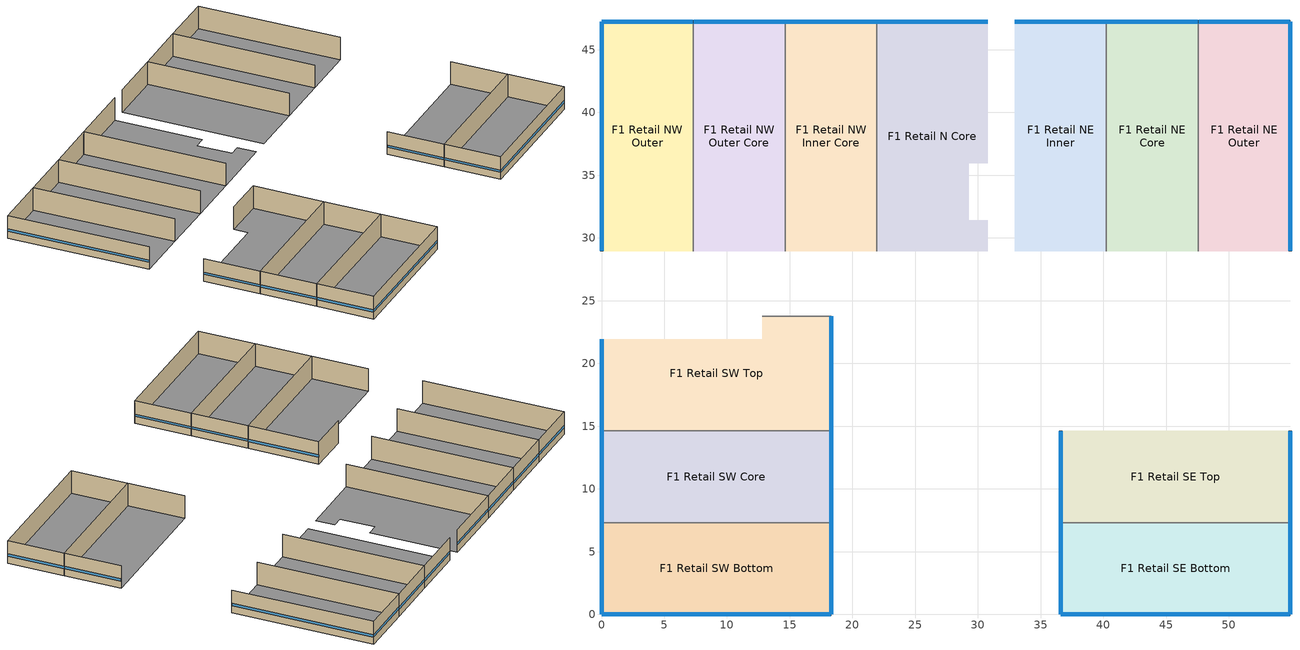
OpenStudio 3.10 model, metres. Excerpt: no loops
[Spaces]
F1 Retail N Core
 floor adiabatic (OtherFloorU071): 30.78,47.24 30.78,35.97 29.26,35.97 29.26,31.39 30.78,31.39 30.78,28.96 21.95,28.96 21.95,47.24 z0
 wall outside (NonResConcreteExteriorWall): 30.78,47.24 21.95,47.24 z0:3.05
 wall to F1 Retail NW Inner Core (WoodFramedInteriorWallU099): 21.95,47.24 21.95,28.96 z0:3.05
 window (Nonres Fixed Window): 30.76,47.24 21.97,47.24 z0.94:1.25
F1 Retail NW Inner Core
 floor adiabatic (OtherFloorU071): 21.95,47.24 21.95,28.96 14.63,28.96 14.63,47.24 z0
 wall outside (NonResConcreteExteriorWall): 21.95,47.24 14.63,47.24 z0:3.05
 wall to F1 Retail NW Outer Core (WoodFramedInteriorWallU099): 14.63,47.24 14.63,28.96 z0:3.05
 window (Nonres Fixed Window): 21.92,47.24 14.66,47.24 z0.94:1.25
F1 Retail NE Core
 floor adiabatic (OtherFloorU071): 47.55,47.24 47.55,28.96 40.23,28.96 40.23,47.24 z0
 wall outside (NonResConcreteExteriorWall): 47.55,47.24 40.23,47.24 z0:3.05
 wall to F1 Retail NE Inner (WoodFramedInteriorWallU099): 40.23,47.24 40.23,28.96 z0:3.05
 wall to F1 Retail NE Outer (WoodFramedInteriorWallU099): 47.55,28.96 47.55,47.24 z0:3.05
 window (Nonres Fixed Window): 47.52,47.24 40.26,47.24 z0.94:1.25
F1 Retail NE Inner
 floor adiabatic (OtherFloorU071): 40.23,47.24 40.23,28.96 32.92,28.96 32.92,47.24 z0
 wall outside (NonResConcreteExteriorWall): 40.23,47.24 32.92,47.24 z0:3.05
 window (Nonres Fixed Window): 40.21,47.24 32.94,47.24 z0.94:1.25
F1 Retail NE Outer
 floor adiabatic (OtherFloorU071): 54.86,47.24 54.86,28.96 47.55,28.96 47.55,47.24 z0
 wall outside (NonResConcreteExteriorWall): 54.86,28.96 54.86,47.24 47.55,47.24 z0:3.05
 window (Nonres Fixed Window): 54.84,47.24 47.57,47.24 / 54.86,28.98 54.86,47.22 z0.94:1.25
F1 Retail NW Outer Core
 floor adiabatic (OtherFloorU071): 14.63,47.24 14.63,28.96 7.32,28.96 7.32,47.24 z0
 wall outside (NonResConcreteExteriorWall): 14.63,47.24 7.32,47.24 z0:3.05
 wall to F1 Retail NW Outer: 7.32,47.24 7.32,28.96 z0:3.05
 window (Nonres Fixed Window): 14.61,47.24 7.34,47.24 z0.94:1.25
F1 Retail NW Outer
 floor adiabatic (OtherFloorU071): 7.32,47.24 7.32,28.96 0,28.96 0,47.24 z0
 wall outside (NonResConcreteExteriorWall): 7.32,47.24 0,47.24 0,28.96 z0:3.05
 window (Nonres Fixed Window): 0,47.22 0,28.98 / 7.29,47.24 0.03,47.24 z0.94:1.25
F1 Retail SE Bottom
 floor adiabatic (OtherFloorU071): 54.86,7.32 54.86,0 36.58,0 36.58,7.32 z0
 wall outside (NonResConcreteExteriorWall): 36.58,7.32 36.58,0 54.86,0 54.86,7.32 z0:3.05
 wall to F1 Retail SE Top (WoodFramedInteriorWallU099): 54.86,7.32 36.58,7.32 z0:3.05
 window (Nonres Fixed Window): 36.6,0 54.84,0 / 36.58,7.29 36.58,0.03 / 54.86,0.03 54.86,7.29 z0.94:1.25
F1 Retail SE Top
 floor adiabatic (OtherFloorU071): 54.86,14.63 54.86,7.32 36.58,7.32 36.58,14.63 z0
 wall outside (NonResConcreteExteriorWall): 54.86,7.32 54.86,14.63 / 36.58,14.63 36.58,7.32 z0:3.05
 window (Nonres Fixed Window): 54.86,7.34 54.86,14.61 / 36.58,14.61 36.58,7.34 z0.94:1.25
F1 Retail SW Bottom
 floor adiabatic (OtherFloorU071): 18.29,7.32 18.29,0 0,0 0,7.32 z0
 wall outside (NonResConcreteExteriorWall): 0,7.32 0,0 18.29,0 18.29,7.32 z0:3.05
 wall to F1 Retail SW Core (WoodFramedInteriorWallU099): 18.29,7.32 0,7.32 z0:3.05
 window (Nonres Fixed Window): 0,7.29 0,0.03 / 18.29,0.03 18.29,7.29 / 0.03,0 18.26,0 z0.94:1.25
F1 Retail SW Core
 floor adiabatic (OtherFloorU071): 18.29,14.63 18.29,7.32 0,7.32 0,14.63 z0
 wall outside (NonResConcreteExteriorWall): 0,14.63 0,7.32 / 18.29,7.32 18.29,14.63 z0:3.05
 wall to F1 Retail SW Top (WoodFramedInteriorWallU099): 18.29,14.63 0,14.63 z0:3.05
 window (Nonres Fixed Window): 0,14.61 0,7.34 / 18.29,7.34 18.29,14.61 z0.94:1.25
F1 Retail SW Top
 floor adiabatic (OtherFloorU071): 18.29,23.77 18.29,14.63 0,14.63 0,21.95 12.8,21.95 12.8,23.77 z0
 wall outside (NonResConcreteExteriorWall): 18.29,14.63 18.29,23.77 / 0,21.95 0,14.63 z0:3.05
 wall adiabatic (WoodFramedInteriorWallU099): 18.29,23.77 12.8,23.77 z0:3.05
 window (Nonres Fixed Window): 18.29,14.66 18.29,23.75 / 0,21.92 0,14.66 z0.94:1.25
[Site]
LOS ANGELES USC: Latitude {deg}=38.69; Longitude {deg}=-121.6; Time Zone {hr}=-8; Elevation {m}=54.5592; Terrain=Suburbs
[SizingPeriod:DesignDay] Barometric Pressure {Pa}=100663; Wind Speed {m/s}=0.6; Rain Indicator=No; Snow Indicator=No; Day of Month=21; Daylight Saving Time Indicator=No; Humidity Condition Type=Wetbulb; Dry-Bulb Temperature Range Modifier Type=DefaultMultipliers
Name | Maximum Dry-Bulb Temperature {C} | Daily Dry-Bulb Temperature Range {deltaC} | Wind Direction {deg} | Sky Clearness | Month | Day Type | Wetbulb or DewPoint at Maximum Dry-Bulb {C} | Solar Model Indicator | ASHRAE Clear Sky Optical Depth for Beam Irradiance | ASHRAE Clear Sky Optical Depth for Diffuse Irradiance
LOS ANGELES USC Ann Htg 99.6% Condns DB | 6.2 | 0 | 20 | 0 | 12 | WinterDesignDay | 6.2 | ASHRAEClearSky
LOS ANGELES USC  June .4% Condns DB=>MCWB | 32.3 | 8.2 | 260 |  | 6 | SummerDesignDay | 20.7 | ASHRAETau | 0.405 | 2.324
LOS ANGELES USC  July .4% Condns DB=>MCWB | 33.8 | 9.2 | 260 |  | 7 | SummerDesignDay | 22.1 | ASHRAETau | 0.402 | 2.401
LOS ANGELES USC  August .4% Condns DB=>MCWB | 33.7 | 9.6 | 260 |  | 8 | SummerDesignDay | 21.2 | ASHRAETau | 0.383 | 2.433
LOS ANGELES USC  September .4% Condns DB=>MCWB | 36.3 | 9.8 | 260 |  | 9 | SummerDesignDay | 20.1 | ASHRAETau | 0.369 | 2.465
LOS ANGELES USC  October .4% Condns DB=>MCWB | 35.2 | 9.9 | 260 |  | 10 | SummerDesignDay | 16.8 | ASHRAETau | 0.38 | 2.397
LOS ANGELES USC  November .4% Condns DB=>MCWB | 31.9 | 10.4 | 260 |  | 11 | SummerDesignDay | 15.4 | ASHRAETau | 0.325 | 2.558
[Site:WaterMainsTemperature]
Calculation Method=Schedule; Temperature Schedule=WaterMainCZ09
[Building]
Building: North Axis {deg}=0
[Material]
Name | Roughness | Thickness {m} | Conductivity {W/m-K} | Density {kg/m3} | Specific Heat {J/kg-K} | Thermal Absorptance | Solar Absorptance | Visible Absorptance
Concrete - 140 lb/ft3 - 10 in. | MediumRough | 0.254 | 1.9514 | 2239.06 | 921.096 | 0.9 | 0.7 | 0.8
Compliance Insulation R8.07 | Smooth | 0.0327144 | 0.0230188 | 16.0185 | 1130.436
Compliance Insulation R0.50 | Smooth | 0.00202692 | 0.0230188 | 16.0185 | 1130.436
Plywood - 5/8 in. | Smooth | 0.016002 | 0.11544 | 480.554 | 1884.06
Carpet - 3/4 in. | Smooth | 0.01905 | 0.0455183 | 288.332 | 1381.644 | 0.9 | 0.7 | 0.8
Stucco - 7/8 in. | MediumRough | 0.022352 | 0.700948 | 1855.1 | 837.36 | 0.9 | 0.7 | 0.8
Concrete - 140 lb/ft3 - 8 in. | Smooth | 0.2032 | 1.9514 | 2239.06 | 921.096
Compliance Insulation R1.35 | Smooth | 0.00547268 | 0.0230188 | 16.0185 | 1130.436
Compliance Insulation R0.02 | Smooth | 8.10768e-05 | 0.0230188 | 16.0185 | 1130.436
Gypsum Board - 1/2 in.; Gypsum Board - 1/2 in. 2 | Smooth | 0.0127 | 0.158656 | 640.739 | 1130.436 | 0.9 | 0.7 | 0.8
Gypsum Board - 1/2 in. 1 | MediumRough | 0.0127 | 0.158656 | 640.739 | 1130.436 | 0.9 | 0.7 | 0.8
[Material:NoMass] Roughness=Smooth
Name | Thermal Resistance {m2-K/W}
WoodFraming16inOC | 0.149694
WoodFrameWall16inOC R11.25 | 1.26865
[Construction]
OtherFloorU071: Concrete - 140 lb/ft3 - 10 in., Compliance Insulation R8.07, Compliance Insulation R0.50, Plywood - 5/8 in., Carpet - 3/4 in.
NonResConcreteExteriorWall: Stucco - 7/8 in., Concrete - 140 lb/ft3 - 8 in., Compliance Insulation R1.35, Compliance Insulation R0.02, Compliance Insulation R0.02, WoodFraming16inOC, Gypsum Board - 1/2 in.
WoodFramedInteriorWallU099: Gypsum Board - 1/2 in. 1, WoodFrameWall16inOC R11.25, Gypsum Board - 1/2 in. 2
Nonres Fixed Window: Nonres Fixed Window Material
[WindowMaterial:SimpleGlazingSystem]
Nonres Fixed Window Material: U-Factor {W/m2-K}=1.93061; Solar Heat Gain Coefficient=0.22; Visible Transmittance=0.42
[External:File]
External:File #1: File=EX03_MF88_Central-WSHP_CZ09 - ap-CSE-PlantLds.csv
[Space] Building Story=Building Story Nonresidential
Name | Thermal Zone | Design Specification Outdoor Air Object
F1 Retail N Core; F1 Retail NW Inner Core; F1 Retail NW Outer; F1 Retail NW Outer Core | Thermal Zone: F1 Retail N-NW | Thermal Zone: F1 Retail N-NW Design Specification Outdoor Air
F1 Retail NE Core; F1 Retail NE Inner; F1 Retail NE Outer | Thermal Zone: F1 Retail NE | Thermal Zone: F1 Retail NE Design Specification Outdoor Air
F1 Retail SE Bottom; F1 Retail SE Top | Thermal Zone: F1 Retail SE | Thermal Zone: F1 Retail SE Design Specification Outdoor Air
F1 Retail SW Bottom; F1 Retail SW Core; F1 Retail SW Top | Thermal Zone: F1 Retail SW | Thermal Zone: F1 Retail SW Design Specification Outdoor Air
[ThermalZone] Multiplier=1; Use Ideal Air Loads=No
Name | Primary Daylighting Control | Fraction of Zone Controlled by Primary Daylighting Control | Secondary Daylighting Control | Fraction of Zone Controlled by Secondary Daylighting Control | Thermostat
Thermal Zone: F1 Retail N-NW | Daylighting Control 1 | 0.0545241 | Daylighting Control 2 | 0.0490625 | Thermal Zone: F1 Retail N-NW Thermostat
Thermal Zone: F1 Retail NE | Daylighting Control 3 | 0.0755385 | Daylighting Control 4 | 0.067972 | Thermal Zone: F1 Retail NE Thermostat
Thermal Zone: F1 Retail SE | Daylighting Control 5 | 0.209602 | Daylighting Control 6 | 0.187596 | Thermal Zone: F1 Retail SE Thermostat
Thermal Zone: F1 Retail SW | Daylighting Control 7 | 0.186123 | Daylighting Control 8 | 0.172037 | Thermal Zone: F1 Retail SW Thermostat
[BuildingStory]
Building Story Nonresidential
[People:Definition] Number of People Calculation Method=People/Area; People per Space Floor Area {person/m2}=0.182986; Fraction Radiant=0.3; Sensible Heat Fraction=0.555556
F1 Retail N Core People Definition; F1 Retail NE Core People Definition; F1 Retail NE Inner People Definition; F1 Retail NE Outer People Definition; F1 Retail NW Inner Core People Definition; F1 Retail NW Outer People Definition; F1 Retail NW Outer Core People Definition; F1 Retail SE Bottom People Definition; F1 Retail SE Top People Definition; F1 Retail SW Bottom People Definition; F1 Retail SW Core People Definition; F1 Retail SW Top People Definition
[People] Number of People Schedule=RetailOccupancy; Multiplier=1
Name | People Definition | Space or SpaceType | Activity Level Schedule
F1 Retail N Core People | F1 Retail N Core People Definition | F1 Retail N Core | F1 Retail N Core People Activity Level
F1 Retail NE Core People | F1 Retail NE Core People Definition | F1 Retail NE Core | F1 Retail NE Core People Activity Level
F1 Retail NE Inner People | F1 Retail NE Inner People Definition | F1 Retail NE Inner | F1 Retail NE Inner People Activity Level
F1 Retail NE Outer People | F1 Retail NE Outer People Definition | F1 Retail NE Outer | F1 Retail NE Outer People Activity Level
F1 Retail NW Inner Core People | F1 Retail NW Inner Core People Definition | F1 Retail NW Inner Core | F1 Retail NW Inner Core People Activity Level
F1 Retail NW Outer People | F1 Retail NW Outer People Definition | F1 Retail NW Outer | F1 Retail NW Outer People Activity Level
F1 Retail NW Outer Core People | F1 Retail NW Outer Core People Definition | F1 Retail NW Outer Core | F1 Retail NW Outer Core People Activity Level
F1 Retail SE Bottom People | F1 Retail SE Bottom People Definition | F1 Retail SE Bottom | F1 Retail SE Bottom People Activity Level
F1 Retail SE Top People | F1 Retail SE Top People Definition | F1 Retail SE Top | F1 Retail SE Top People Activity Level
F1 Retail SW Bottom People | F1 Retail SW Bottom People Definition | F1 Retail SW Bottom | F1 Retail SW Bottom People Activity Level
F1 Retail SW Core People | F1 Retail SW Core People Definition | F1 Retail SW Core | F1 Retail SW Core People Activity Level
F1 Retail SW Top People | F1 Retail SW Top People Definition | F1 Retail SW Top | F1 Retail SW Top People Activity Level
[SpaceInfiltration:DesignFlowRate] Schedule=RetailInfiltration; Design Flow Rate Calculation Method=Flow/ExteriorWallArea; Flow per Exterior Surface Area {m3/s-m2}=0.00119482; Constant Term Coefficient=0; Temperature Term Coefficient=0; Velocity Term Coefficient=0.224052; Velocity Squared Term Coefficient=0; Density Basis=Outdoor
Name | Space or SpaceType
F1 Retail N Core Space Infiltration Design Flow Rate 1 | F1 Retail N Core
F1 Retail NE Core Space Infiltration Design Flow Rate 1 | F1 Retail NE Core
F1 Retail NE Inner Space Infiltration Design Flow Rate 1 | F1 Retail NE Inner
F1 Retail NE Outer Space Infiltration Design Flow Rate 1 | F1 Retail NE Outer
F1 Retail NW Inner Core Space Infiltration Design Flow Rate 1 | F1 Retail NW Inner Core
F1 Retail NW Outer Space Infiltration Design Flow Rate 1 | F1 Retail NW Outer
F1 Retail NW Outer Core Space Infiltration Design Flow Rate 1 | F1 Retail NW Outer Core
F1 Retail SE Bottom Space Infiltration Design Flow Rate 1 | F1 Retail SE Bottom
F1 Retail SE Top Space Infiltration Design Flow Rate 1 | F1 Retail SE Top
F1 Retail SW Bottom Space Infiltration Design Flow Rate 1 | F1 Retail SW Bottom
F1 Retail SW Core Space Infiltration Design Flow Rate 1 | F1 Retail SW Core
F1 Retail SW Top Space Infiltration Design Flow Rate 1 | F1 Retail SW Top
[Lights:Definition] Design Level Calculation Method=Watts/Area; Watts per Space Floor Area {W/m2}=10.2257; Fraction Radiant=0.97; Return Air Fraction=0
F1 Retail N Core Regulated Lights Definition; F1 Retail NE Core Regulated Lights Definition; F1 Retail NE Inner Regulated Lights Definition; F1 Retail NE Outer Regulated Lights Definition; F1 Retail NW Inner Core Regulated Lights Definition; F1 Retail NW Outer Regulated Lights Definition; F1 Retail NW Outer Core Regulated Lights Definition; F1 Retail SE Bottom Regulated Lights Definition; F1 Retail SE Top Regulated Lights Definition; F1 Retail SW Bottom Regulated Lights Definition; F1 Retail SW Core Regulated Lights Definition; F1 Retail SW Top Regulated Lights Definition
[Lights] Schedule=RetailLights; Fraction Replaceable=1
Name | Lights Definition | Space or SpaceType
F1 Retail N Core Regulated Lights | F1 Retail N Core Regulated Lights Definition | F1 Retail N Core
F1 Retail NE Core Regulated Lights | F1 Retail NE Core Regulated Lights Definition | F1 Retail NE Core
F1 Retail NE Inner Regulated Lights | F1 Retail NE Inner Regulated Lights Definition | F1 Retail NE Inner
F1 Retail NE Outer Regulated Lights | F1 Retail NE Outer Regulated Lights Definition | F1 Retail NE Outer
F1 Retail NW Inner Core Regulated Lights | F1 Retail NW Inner Core Regulated Lights Definition | F1 Retail NW Inner Core
F1 Retail NW Outer Regulated Lights | F1 Retail NW Outer Regulated Lights Definition | F1 Retail NW Outer
F1 Retail NW Outer Core Regulated Lights | F1 Retail NW Outer Core Regulated Lights Definition | F1 Retail NW Outer Core
F1 Retail SE Bottom Regulated Lights | F1 Retail SE Bottom Regulated Lights Definition | F1 Retail SE Bottom
F1 Retail SE Top Regulated Lights | F1 Retail SE Top Regulated Lights Definition | F1 Retail SE Top
F1 Retail SW Bottom Regulated Lights | F1 Retail SW Bottom Regulated Lights Definition | F1 Retail SW Bottom
F1 Retail SW Core Regulated Lights | F1 Retail SW Core Regulated Lights Definition | F1 Retail SW Core
F1 Retail SW Top Regulated Lights | F1 Retail SW Top Regulated Lights Definition | F1 Retail SW Top
[ElectricEquipment:Definition] Design Level Calculation Method=Watts/Area; Watts per Space Floor Area {W/m2}=10.7639; Fraction Latent=0; Fraction Radiant=0.2; Fraction Lost=0
F1 Retail N Core Recepticle Loads Definition; F1 Retail NE Core Recepticle Loads Definition; F1 Retail NE Inner Recepticle Loads Definition; F1 Retail NE Outer Recepticle Loads Definition; F1 Retail NW Inner Core Recepticle Loads Definition; F1 Retail NW Outer Recepticle Loads Definition; F1 Retail NW Outer Core Recepticle Loads Definition; F1 Retail SE Bottom Recepticle Loads Definition; F1 Retail SE Top Recepticle Loads Definition; F1 Retail SW Bottom Recepticle Loads Definition; F1 Retail SW Core Recepticle Loads Definition; F1 Retail SW Top Recepticle Loads Definition
[ElectricEquipment] Schedule=RetailReceptacle
Name | Electric Equipment Definition | Space or SpaceType
F1 Retail N Core Recepticle Loads | F1 Retail N Core Recepticle Loads Definition | F1 Retail N Core
F1 Retail NE Core Recepticle Loads | F1 Retail NE Core Recepticle Loads Definition | F1 Retail NE Core
F1 Retail NE Inner Recepticle Loads | F1 Retail NE Inner Recepticle Loads Definition | F1 Retail NE Inner
F1 Retail NE Outer Recepticle Loads | F1 Retail NE Outer Recepticle Loads Definition | F1 Retail NE Outer
F1 Retail NW Inner Core Recepticle Loads | F1 Retail NW Inner Core Recepticle Loads Definition | F1 Retail NW Inner Core
F1 Retail NW Outer Recepticle Loads | F1 Retail NW Outer Recepticle Loads Definition | F1 Retail NW Outer
F1 Retail NW Outer Core Recepticle Loads | F1 Retail NW Outer Core Recepticle Loads Definition | F1 Retail NW Outer Core
F1 Retail SE Bottom Recepticle Loads | F1 Retail SE Bottom Recepticle Loads Definition | F1 Retail SE Bottom
F1 Retail SE Top Recepticle Loads | F1 Retail SE Top Recepticle Loads Definition | F1 Retail SE Top
F1 Retail SW Bottom Recepticle Loads | F1 Retail SW Bottom Recepticle Loads Definition | F1 Retail SW Bottom
F1 Retail SW Core Recepticle Loads | F1 Retail SW Core Recepticle Loads Definition | F1 Retail SW Core
F1 Retail SW Top Recepticle Loads | F1 Retail SW Top Recepticle Loads Definition | F1 Retail SW Top
[AvailabilityManager:NightCycle]
Availability Manager Night Cycle 1: Applicability Schedule=Always On Discrete; Control Type=CycleOnAny; Thermostat Tolerance {deltaC}=1.11111; Cycling Run Time Control Type=ThermostatWithMinimumRunTime; Cycling Run Time {s}=900
[ThermostatSetpoint:DualSetpoint] Heating Setpoint Temperature Schedule=RetailHtgSetpt; Cooling Setpoint Temperature Schedule=RetailClgSetpt
Thermal Zone: F1 Retail N-NW Thermostat; Thermal Zone: F1 Retail NE Thermostat; Thermal Zone: F1 Retail SE Thermostat; Thermal Zone: F1 Retail SW Thermostat
[DesignSpecification:OutdoorAir] Outdoor Air Method=Maximum; Outdoor Air Flow per Person {m3/s-person}=0; Outdoor Air Flow per Floor Area {m3/s-m2}=0.0012954
Thermal Zone: F1 Retail N-NW Design Specification Outdoor Air; Thermal Zone: F1 Retail NE Design Specification Outdoor Air; Thermal Zone: F1 Retail SE Design Specification Outdoor Air; Thermal Zone: F1 Retail SW Design Specification Outdoor Air
[Daylighting:Control] Position Z-Coordinate {m}=0.762; Lighting Control Type=Continuous; Minimum Input Power Fraction for Continuous Dimming Control=0.1; Minimum Light Output Fraction for Continuous Dimming Control=0.1
Name | Space | Position X-Coordinate {m} | Position Y-Coordinate {m} | Illuminance Setpoint {lux}
Daylighting Control 1 | F1 Retail NW Outer | 1.24675 | 38.1 | 825
Daylighting Control 2 | F1 Retail NW Outer | 2.4935 | 38.1 | 1100
Daylighting Control 3 | F1 Retail NE Outer | 53.6174 | 38.1 | 825
Daylighting Control 4 | F1 Retail NE Outer | 52.3704 | 38.1 | 1100
Daylighting Control 5 | F1 Retail SE Bottom | 45.72 | 1.24675 | 825
Daylighting Control 6 | F1 Retail SE Bottom | 45.72 | 2.4935 | 1100
Daylighting Control 7 | F1 Retail SW Bottom | 9.144 | 1.24675 | 825
Daylighting Control 8 | F1 Retail SW Bottom | 9.144 | 2.4935 | 1100
[Schedule:Day]
OnDay: 1, 0, 1, 2, 0, 1, 3, 0, 1, 4, 0, 1, 5, 0, 1, 6, 0, 1, 7, 0, 1, 8, 0, 1, 9, 0, 1, 10, 0, 1, 11, 0, 1, 12, 0, 1, 13, 0, 1, 14, 0, 1, 15, 0, 1, 16, 0, 1, 17, 0, 1, 18, 0, 1, 19, 0, 1, 20, 0, 1, 21, 0, 1, 22, 0, 1, 23, 0, 1, 24, 0, 1
OffDay: 1, 0, 0, 2, 0, 0, 3, 0, 0, 4, 0, 0, 5, 0, 0, 6, 0, 0, 7, 0, 0, 8, 0, 0, 9, 0, 0, 10, 0, 0, 11, 0, 0, 12, 0, 0, 13, 0, 0, 14, 0, 0, 15, 0, 0, 16, 0, 0, 17, 0, 0, 18, 0, 0, 19, 0, 0, 20, 0, 0, 21, 0, 0, 22, 0, 0, 23, 0, 0, 24, 0, 0
WaterMainCZ09Jan: 1, 0, 14.2778, 2, 0, 14.2778, 3, 0, 14.2778, 4, 0, 14.2778, 5, 0, 14.2778, 6, 0, 14.2778, 7, 0, 14.2778, 8, 0, 14.2778, 9, 0, 14.2778, 10, 0, 14.2778, 11, 0, 14.2778, 12, 0, 14.2778, 13, 0, 14.2778, 14, 0, 14.2778, 15, 0, 14.2778, 16, 0, 14.2778, 17, 0, 14.2778, 18, 0, 14.2778, 19, 0, 14.2778, 20, 0, 14.2778, 21, 0, 14.2778, 22, 0, 14.2778, 23, 0, 14.2778, 24, 0, 14.2778
WaterMainCZ09Feb: 1, 0, 14.2222, 2, 0, 14.2222, 3, 0, 14.2222, 4, 0, 14.2222, 5, 0, 14.2222, 6, 0, 14.2222, 7, 0, 14.2222, 8, 0, 14.2222, 9, 0, 14.2222, 10, 0, 14.2222, 11, 0, 14.2222, 12, 0, 14.2222, 13, 0, 14.2222, 14, 0, 14.2222, 15, 0, 14.2222, 16, 0, 14.2222, 17, 0, 14.2222, 18, 0, 14.2222, 19, 0, 14.2222, 20, 0, 14.2222, 21, 0, 14.2222, 22, 0, 14.2222, 23, 0, 14.2222, 24, 0, 14.2222
WaterMainCZ09Mar: 1, 0, 14.4444, 2, 0, 14.4444, 3, 0, 14.4444, 4, 0, 14.4444, 5, 0, 14.4444, 6, 0, 14.4444, 7, 0, 14.4444, 8, 0, 14.4444, 9, 0, 14.4444, 10, 0, 14.4444, 11, 0, 14.4444, 12, 0, 14.4444, 13, 0, 14.4444, 14, 0, 14.4444, 15, 0, 14.4444, 16, 0, 14.4444, 17, 0, 14.4444, 18, 0, 14.4444, 19, 0, 14.4444, 20, 0, 14.4444, 21, 0, 14.4444, 22, 0, 14.4444, 23, 0, 14.4444, 24, 0, 14.4444
WaterMainCZ09Apr: 1, 0, 14.8333, 2, 0, 14.8333, 3, 0, 14.8333, 4, 0, 14.8333, 5, 0, 14.8333, 6, 0, 14.8333, 7, 0, 14.8333, 8, 0, 14.8333, 9, 0, 14.8333, 10, 0, 14.8333, 11, 0, 14.8333, 12, 0, 14.8333, 13, 0, 14.8333, 14, 0, 14.8333, 15, 0, 14.8333, 16, 0, 14.8333, 17, 0, 14.8333, 18, 0, 14.8333, 19, 0, 14.8333, 20, 0, 14.8333, 21, 0, 14.8333, 22, 0, 14.8333, 23, 0, 14.8333, 24, 0, 14.8333
WaterMainCZ09May: 1, 0, 14.9444, 2, 0, 14.9444, 3, 0, 14.9444, 4, 0, 14.9444, 5, 0, 14.9444, 6, 0, 14.9444, 7, 0, 14.9444, 8, 0, 14.9444, 9, 0, 14.9444, 10, 0, 14.9444, 11, 0, 14.9444, 12, 0, 14.9444, 13, 0, 14.9444, 14, 0, 14.9444, 15, 0, 14.9444, 16, 0, 14.9444, 17, 0, 14.9444, 18, 0, 14.9444, 19, 0, 14.9444, 20, 0, 14.9444, 21, 0, 14.9444, 22, 0, 14.9444, 23, 0, 14.9444, 24, 0, 14.9444
WaterMainCZ09Jun: 1, 0, 16.2222, 2, 0, 16.2222, 3, 0, 16.2222, 4, 0, 16.2222, 5, 0, 16.2222, 6, 0, 16.2222, 7, 0, 16.2222, 8, 0, 16.2222, 9, 0, 16.2222, 10, 0, 16.2222, 11, 0, 16.2222, 12, 0, 16.2222, 13, 0, 16.2222, 14, 0, 16.2222, 15, 0, 16.2222, 16, 0, 16.2222, 17, 0, 16.2222, 18, 0, 16.2222, 19, 0, 16.2222, 20, 0, 16.2222, 21, 0, 16.2222, 22, 0, 16.2222, 23, 0, 16.2222, 24, 0, 16.2222
WaterMainCZ09Jul: 1, 0, 16.8889, 2, 0, 16.8889, 3, 0, 16.8889, 4, 0, 16.8889, 5, 0, 16.8889, 6, 0, 16.8889, 7, 0, 16.8889, 8, 0, 16.8889, 9, 0, 16.8889, 10, 0, 16.8889, 11, 0, 16.8889, 12, 0, 16.8889, 13, 0, 16.8889, 14, 0, 16.8889, 15, 0, 16.8889, 16, 0, 16.8889, 17, 0, 16.8889, 18, 0, 16.8889, 19, 0, 16.8889, 20, 0, 16.8889, 21, 0, 16.8889, 22, 0, 16.8889, 23, 0, 16.8889, 24, 0, 16.8889
WaterMainCZ09Aug: 1, 0, 17.7222, 2, 0, 17.7222, 3, 0, 17.7222, 4, 0, 17.7222, 5, 0, 17.7222, 6, 0, 17.7222, 7, 0, 17.7222, 8, 0, 17.7222, 9, 0, 17.7222, 10, 0, 17.7222, 11, 0, 17.7222, 12, 0, 17.7222, 13, 0, 17.7222, 14, 0, 17.7222, 15, 0, 17.7222, 16, 0, 17.7222, 17, 0, 17.7222, 18, 0, 17.7222, 19, 0, 17.7222, 20, 0, 17.7222, 21, 0, 17.7222, 22, 0, 17.7222, 23, 0, 17.7222, 24, 0, 17.7222
WaterMainCZ09Sep: 1, 0, 18.0556, 2, 0, 18.0556, 3, 0, 18.0556, 4, 0, 18.0556, 5, 0, 18.0556, 6, 0, 18.0556, 7, 0, 18.0556, 8, 0, 18.0556, 9, 0, 18.0556, 10, 0, 18.0556, 11, 0, 18.0556, 12, 0, 18.0556, 13, 0, 18.0556, 14, 0, 18.0556, 15, 0, 18.0556, 16, 0, 18.0556, 17, 0, 18.0556, 18, 0, 18.0556, 19, 0, 18.0556, 20, 0, 18.0556, 21, 0, 18.0556, 22, 0, 18.0556, 23, 0, 18.0556, 24, 0, 18.0556
WaterMainCZ09Oct: 1, 0, 18, 2, 0, 18, 3, 0, 18, 4, 0, 18, 5, 0, 18, 6, 0, 18, 7, 0, 18, 8, 0, 18, 9, 0, 18, 10, 0, 18, 11, 0, 18, 12, 0, 18, 13, 0, 18, 14, 0, 18, 15, 0, 18, 16, 0, 18, 17, 0, 18, 18, 0, 18, 19, 0, 18, 20, 0, 18, 21, 0, 18, 22, 0, 18, 23, 0, 18, 24, 0, 18
WaterMainCZ09Nov: 1, 0, 16.2778, 2, 0, 16.2778, 3, 0, 16.2778, 4, 0, 16.2778, 5, 0, 16.2778, 6, 0, 16.2778, 7, 0, 16.2778, 8, 0, 16.2778, 9, 0, 16.2778, 10, 0, 16.2778, 11, 0, 16.2778, 12, 0, 16.2778, 13, 0, 16.2778, 14, 0, 16.2778, 15, 0, 16.2778, 16, 0, 16.2778, 17, 0, 16.2778, 18, 0, 16.2778, 19, 0, 16.2778, 20, 0, 16.2778, 21, 0, 16.2778, 22, 0, 16.2778, 23, 0, 16.2778, 24, 0, 16.2778
WaterMainCZ09Dec: 1, 0, 14.6111, 2, 0, 14.6111, 3, 0, 14.6111, 4, 0, 14.6111, 5, 0, 14.6111, 6, 0, 14.6111, 7, 0, 14.6111, 8, 0, 14.6111, 9, 0, 14.6111, 10, 0, 14.6111, 11, 0, 14.6111, 12, 0, 14.6111, 13, 0, 14.6111, 14, 0, 14.6111, 15, 0, 14.6111, 16, 0, 14.6111, 17, 0, 14.6111, 18, 0, 14.6111, 19, 0, 14.6111, 20, 0, 14.6111, 21, 0, 14.6111, 22, 0, 14.6111, 23, 0, 14.6111, 24, 0, 14.6111
RetailOccupancySun: 1, 0, 0, 2, 0, 0, 3, 0, 0, 4, 0, 0, 5, 0, 0, 6, 0, 0, 7, 0, 0, 8, 0, 0, 9, 0, 0, 10, 0, 0.1, 11, 0, 0.2, 12, 0, 0.2, 13, 0, 0.4, 14, 0, 0.4, 15, 0, 0.4, 16, 0, 0.4, 17, 0, 0.4, 18, 0, 0.2, 19, 0, 0.1, 20, 0, 0, 21, 0, 0, 22, 0, 0, 23, 0, 0, 24, 0, 0
RetailOccupancyWD: 1, 0, 0, 2, 0, 0, 3, 0, 0, 4, 0, 0, 5, 0, 0, 6, 0, 0, 7, 0, 0, 8, 0, 0.1, 9, 0, 0.2, 10, 0, 0.5, 11, 0, 0.5, 12, 0, 0.7, 13, 0, 0.7, 14, 0, 0.7, 15, 0, 0.7, 16, 0, 0.8, 17, 0, 0.7, 18, 0, 0.5, 19, 0, 0.5, 20, 0, 0.3, 21, 0, 0.3, 22, 0, 0, 23, 0, 0, 24, 0, 0
RetailOccupancySat: 1, 0, 0, 2, 0, 0, 3, 0, 0, 4, 0, 0, 5, 0, 0, 6, 0, 0, 7, 0, 0, 8, 0, 0.1, 9, 0, 0.2, 10, 0, 0.5, 11, 0, 0.6, 12, 0, 0.8, 13, 0, 0.8, 14, 0, 0.8, 15, 0, 0.8, 16, 0, 0.8, 17, 0, 0.8, 18, 0, 0.6, 19, 0, 0.2, 20, 0, 0.2, 21, 0, 0.2, 22, 0, 0.1, 23, 0, 0, 24, 0, 0
RetailReceptacleSun: 1, 0, 0.05, 2, 0, 0.05, 3, 0, 0.05, 4, 0, 0.05, 5, 0, 0.05, 6, 0, 0.05, 7, 0, 0.05, 8, 0, 0.05, 9, 0, 0.1, 10, 0, 0.1, 11, 0, 0.4, 12, 0, 0.4, 13, 0, 0.6, 14, 0, 0.6, 15, 0, 0.6, 16, 0, 0.6, 17, 0, 0.6, 18, 0, 0.4, 19, 0, 0.2, 20, 0, 0.05, 21, 0, 0.05, 22, 0, 0.05, 23, 0, 0.05, 24, 0, 0.05
RetailReceptacleWD: 1, 0, 0.05, 2, 0, 0.05, 3, 0, 0.05, 4, 0, 0.05, 5, 0, 0.05, 6, 0, 0.05, 7, 0, 0.05, 8, 0, 0.2, 9, 0, 0.5, 10, 0, 0.9, 11, 0, 0.9, 12, 0, 0.9, 13, 0, 0.9, 14, 0, 0.9, 15, 0, 0.9, 16, 0, 0.9, 17, 0, 0.9, 18, 0, 0.9, 19, 0, 0.6, 20, 0, 0.6, 21, 0, 0.5, 22, 0, 0.2, 23, 0, 0.05, 24, 0, 0.05
RetailReceptacleSat: 1, 0, 0.05, 2, 0, 0.05, 3, 0, 0.05, 4, 0, 0.05, 5, 0, 0.05, 6, 0, 0.05, 7, 0, 0.05, 8, 0, 0.1, 9, 0, 0.3, 10, 0, 0.6, 11, 0, 0.9, 12, 0, 0.9, 13, 0, 0.9, 14, 0, 0.9, 15, 0, 0.9, 16, 0, 0.9, 17, 0, 0.9, 18, 0, 0.9, 19, 0, 0.5, 20, 0, 0.3, 21, 0, 0.3, 22, 0, 0.1, 23, 0, 0.05, 24, 0, 0.05
RetailInfiltrationSun: 1, 0, 1, 2, 0, 1, 3, 0, 1, 4, 0, 1, 5, 0, 1, 6, 0, 1, 7, 0, 1, 8, 0, 1, 9, 0, 0.25, 10, 0, 0.25, 11, 0, 0.25, 12, 0, 0.25, 13, 0, 0.25, 14, 0, 0.25, 15, 0, 0.25, 16, 0, 0.25, 17, 0, 0.25, 18, 0, 0.25, 19, 0, 0.25, 20, 0, 1, 21, 0, 1, 22, 0, 1, 23, 0, 1, 24, 0, 1
RetailInfiltrationWD: 1, 0, 1, 2, 0, 1, 3, 0, 1, 4, 0, 1, 5, 0, 1, 6, 0, 1, 7, 0, 0.25, 8, 0, 0.25, 9, 0, 0.25, 10, 0, 0.25, 11, 0, 0.25, 12, 0, 0.25, 13, 0, 0.25, 14, 0, 0.25, 15, 0, 0.25, 16, 0, 0.25, 17, 0, 0.25, 18, 0, 0.25, 19, 0, 0.25, 20, 0, 0.25, 21, 0, 0.25, 22, 0, 1, 23, 0, 1, 24, 0, 1
RetailInfiltrationSat: 1, 0, 1, 2, 0, 1, 3, 0, 1, 4, 0, 1, 5, 0, 1, 6, 0, 1, 7, 0, 0.25, 8, 0, 0.25, 9, 0, 0.25, 10, 0, 0.25, 11, 0, 0.25, 12, 0, 0.25, 13, 0, 0.25, 14, 0, 0.25, 15, 0, 0.25, 16, 0, 0.25, 17, 0, 0.25, 18, 0, 0.25, 19, 0, 0.25, 20, 0, 0.25, 21, 0, 0.25, 22, 0, 0.25, 23, 0, 1, 24, 0, 1
RetailLightsSun: 1, 0, 0.05, 2, 0, 0.05, 3, 0, 0.05, 4, 0, 0.05, 5, 0, 0.05, 6, 0, 0.05, 7, 0, 0.05, 8, 0, 0.05, 9, 0, 0.1, 10, 0, 0.1, 11, 0, 0.4, 12, 0, 0.4, 13, 0, 0.55, 14, 0, 0.55, 15, 0, 0.55, 16, 0, 0.55, 17, 0, 0.55, 18, 0, 0.4, 19, 0, 0.2, 20, 0, 0.05, 21, 0, 0.05, 22, 0, 0.05, 23, 0, 0.05, 24, 0, 0.05
RetailLightsWD: 1, 0, 0.05, 2, 0, 0.05, 3, 0, 0.05, 4, 0, 0.05, 5, 0, 0.05, 6, 0, 0.05, 7, 0, 0.05, 8, 0, 0.2, 9, 0, 0.5, 10, 0, 0.85, 11, 0, 0.85, 12, 0, 0.85, 13, 0, 0.85, 14, 0, 0.85, 15, 0, 0.85, 16, 0, 0.85, 17, 0, 0.85, 18, 0, 0.85, 19, 0, 0.55, 20, 0, 0.55, 21, 0, 0.5, 22, 0, 0.2, 23, 0, 0.05, 24, 0, 0.05
RetailLightsSat: 1, 0, 0.05, 2, 0, 0.05, 3, 0, 0.05, 4, 0, 0.05, 5, 0, 0.05, 6, 0, 0.05, 7, 0, 0.05, 8, 0, 0.1, 9, 0, 0.3, 10, 0, 0.55, 11, 0, 0.85, 12, 0, 0.85, 13, 0, 0.85, 14, 0, 0.85, 15, 0, 0.85, 16, 0, 0.85, 17, 0, 0.85, 18, 0, 0.85, 19, 0, 0.5, 20, 0, 0.3, 21, 0, 0.3, 22, 0, 0.1, 23, 0, 0.05, 24, 0, 0.05
RetailHtgSetptSun: 1, 0, 15.5556, 2, 0, 15.5556, 3, 0, 15.5556, 4, 0, 15.5556, 5, 0, 15.5556, 6, 0, 15.5556, 7, 0, 15.5556, 8, 0, 15.5556, 9, 0, 21.1111, 10, 0, 21.1111, 11, 0, 21.1111, 12, 0, 21.1111, 13, 0, 21.1111, 14, 0, 21.1111, 15, 0, 21.1111, 16, 0, 21.1111, 17, 0, 21.1111, 18, 0, 21.1111, 19, 0, 21.1111, 20, 0, 15.5556, 21, 0, 15.5556, 22, 0, 15.5556, 23, 0, 15.5556, 24, 0, 15.5556
RetailHtgSetptWD: 1, 0, 15.5556, 2, 0, 15.5556, 3, 0, 15.5556, 4, 0, 15.5556, 5, 0, 15.5556, 6, 0, 15.5556, 7, 0, 21.1111, 8, 0, 21.1111, 9, 0, 21.1111, 10, 0, 21.1111, 11, 0, 21.1111, 12, 0, 21.1111, 13, 0, 21.1111, 14, 0, 21.1111, 15, 0, 21.1111, 16, 0, 21.1111, 17, 0, 21.1111, 18, 0, 21.1111, 19, 0, 21.1111, 20, 0, 21.1111, 21, 0, 21.1111, 22, 0, 15.5556, 23, 0, 15.5556, 24, 0, 15.5556
RetailHtgSetptSat: 1, 0, 15.5556, 2, 0, 15.5556, 3, 0, 15.5556, 4, 0, 15.5556, 5, 0, 15.5556, 6, 0, 15.5556, 7, 0, 21.1111, 8, 0, 21.1111, 9, 0, 21.1111, 10, 0, 21.1111, 11, 0, 21.1111, 12, 0, 21.1111, 13, 0, 21.1111, 14, 0, 21.1111, 15, 0, 21.1111, 16, 0, 21.1111, 17, 0, 21.1111, 18, 0, 21.1111, 19, 0, 21.1111, 20, 0, 21.1111, 21, 0, 21.1111, 22, 0, 21.1111, 23, 0, 15.5556, 24, 0, 15.5556
RetailClgSetptSun: 1, 0, 29.4444, 2, 0, 29.4444, 3, 0, 29.4444, 4, 0, 29.4444, 5, 0, 29.4444, 6, 0, 29.4444, 7, 0, 29.4444, 8, 0, 29.4444, 9, 0, 23.8889, 10, 0, 23.8889, 11, 0, 23.8889, 12, 0, 23.8889, 13, 0, 23.8889, 14, 0, 23.8889, 15, 0, 23.8889, 16, 0, 23.8889, 17, 0, 23.8889, 18, 0, 23.8889, 19, 0, 23.8889, 20, 0, 29.4444, 21, 0, 29.4444, 22, 0, 29.4444, 23, 0, 29.4444, 24, 0, 29.4444
RetailClgSetptWD: 1, 0, 29.4444, 2, 0, 29.4444, 3, 0, 29.4444, 4, 0, 29.4444, 5, 0, 29.4444, 6, 0, 29.4444, 7, 0, 23.8889, 8, 0, 23.8889, 9, 0, 23.8889, 10, 0, 23.8889, 11, 0, 23.8889, 12, 0, 23.8889, 13, 0, 23.8889, 14, 0, 23.8889, 15, 0, 23.8889, 16, 0, 23.8889, 17, 0, 23.8889, 18, 0, 23.8889, 19, 0, 23.8889, 20, 0, 23.8889, 21, 0, 23.8889, 22, 0, 29.4444, 23, 0, 29.4444, 24, 0, 29.4444
RetailClgSetptSat: 1, 0, 29.4444, 2, 0, 29.4444, 3, 0, 29.4444, 4, 0, 29.4444, 5, 0, 29.4444, 6, 0, 29.4444, 7, 0, 23.8889, 8, 0, 23.8889, 9, 0, 23.8889, 10, 0, 23.8889, 11, 0, 23.8889, 12, 0, 23.8889, 13, 0, 23.8889, 14, 0, 23.8889, 15, 0, 23.8889, 16, 0, 23.8889, 17, 0, 23.8889, 18, 0, 23.8889, 19, 0, 23.8889, 20, 0, 23.8889, 21, 0, 23.8889, 22, 0, 23.8889, 23, 0, 29.4444, 24, 0, 29.4444
F1 Retail N Core People Activity Level Default Day; F1 Retail NE Core People Activity Level Default Day; F1 Retail NE Inner People Activity Level Default Day; F1 Retail NE Outer People Activity Level Default Day; F1 Retail NW Inner Core People Activity Level Default Day; F1 Retail NW Outer People Activity Level Default Day; F1 Retail NW Outer Core People Activity Level Default Day; F1 Retail SE Bottom People Activity Level Default Day; F1 Retail SE Top People Activity Level Default Day; F1 Retail SW Bottom People Activity Level Default Day; F1 Retail SW Core People Activity Level Default Day; F1 Retail SW Top People Activity Level Default Day: 24, 0, 131.882
[Schedule:Week]
WaterMainCZ09JanWk: WaterMainCZ09Jan, WaterMainCZ09Jan, WaterMainCZ09Jan, WaterMainCZ09Jan, WaterMainCZ09Jan, WaterMainCZ09Jan, WaterMainCZ09Jan, WaterMainCZ09Jan, WaterMainCZ09Jan, WaterMainCZ09Jan, WaterMainCZ09Jan, WaterMainCZ09Jan
WaterMainCZ09FebWk: WaterMainCZ09Feb, WaterMainCZ09Feb, WaterMainCZ09Feb, WaterMainCZ09Feb, WaterMainCZ09Feb, WaterMainCZ09Feb, WaterMainCZ09Feb, WaterMainCZ09Feb, WaterMainCZ09Feb, WaterMainCZ09Feb, WaterMainCZ09Feb, WaterMainCZ09Feb
WaterMainCZ09MarWk: WaterMainCZ09Mar, WaterMainCZ09Mar, WaterMainCZ09Mar, WaterMainCZ09Mar, WaterMainCZ09Mar, WaterMainCZ09Mar, WaterMainCZ09Mar, WaterMainCZ09Mar, WaterMainCZ09Mar, WaterMainCZ09Mar, WaterMainCZ09Mar, WaterMainCZ09Mar
WaterMainCZ09AprWk: WaterMainCZ09Apr, WaterMainCZ09Apr, WaterMainCZ09Apr, WaterMainCZ09Apr, WaterMainCZ09Apr, WaterMainCZ09Apr, WaterMainCZ09Apr, WaterMainCZ09Apr, WaterMainCZ09Apr, WaterMainCZ09Apr, WaterMainCZ09Apr, WaterMainCZ09Apr
WaterMainCZ09MayWk: WaterMainCZ09May, WaterMainCZ09May, WaterMainCZ09May, WaterMainCZ09May, WaterMainCZ09May, WaterMainCZ09May, WaterMainCZ09May, WaterMainCZ09May, WaterMainCZ09May, WaterMainCZ09May, WaterMainCZ09May, WaterMainCZ09May
WaterMainCZ09JunWk: WaterMainCZ09Jun, WaterMainCZ09Jun, WaterMainCZ09Jun, WaterMainCZ09Jun, WaterMainCZ09Jun, WaterMainCZ09Jun, WaterMainCZ09Jun, WaterMainCZ09Jun, WaterMainCZ09Jun, WaterMainCZ09Jun, WaterMainCZ09Jun, WaterMainCZ09Jun
WaterMainCZ09JulWk: WaterMainCZ09Jul, WaterMainCZ09Jul, WaterMainCZ09Jul, WaterMainCZ09Jul, WaterMainCZ09Jul, WaterMainCZ09Jul, WaterMainCZ09Jul, WaterMainCZ09Jul, WaterMainCZ09Jul, WaterMainCZ09Jul, WaterMainCZ09Jul, WaterMainCZ09Jul
WaterMainCZ09AugWk: WaterMainCZ09Aug, WaterMainCZ09Aug, WaterMainCZ09Aug, WaterMainCZ09Aug, WaterMainCZ09Aug, WaterMainCZ09Aug, WaterMainCZ09Aug, WaterMainCZ09Aug, WaterMainCZ09Aug, WaterMainCZ09Aug, WaterMainCZ09Aug, WaterMainCZ09Aug
WaterMainCZ09SepWk: WaterMainCZ09Sep, WaterMainCZ09Sep, WaterMainCZ09Sep, WaterMainCZ09Sep, WaterMainCZ09Sep, WaterMainCZ09Sep, WaterMainCZ09Sep, WaterMainCZ09Sep, WaterMainCZ09Sep, WaterMainCZ09Sep, WaterMainCZ09Sep, WaterMainCZ09Sep
WaterMainCZ09OctWk: WaterMainCZ09Oct, WaterMainCZ09Oct, WaterMainCZ09Oct, WaterMainCZ09Oct, WaterMainCZ09Oct, WaterMainCZ09Oct, WaterMainCZ09Oct, WaterMainCZ09Oct, WaterMainCZ09Oct, WaterMainCZ09Oct, WaterMainCZ09Oct, WaterMainCZ09Oct
WaterMainCZ09NovWk: WaterMainCZ09Nov, WaterMainCZ09Nov, WaterMainCZ09Nov, WaterMainCZ09Nov, WaterMainCZ09Nov, WaterMainCZ09Nov, WaterMainCZ09Nov, WaterMainCZ09Nov, WaterMainCZ09Nov, WaterMainCZ09Nov, WaterMainCZ09Nov, WaterMainCZ09Nov
WaterMainCZ09DecWk: WaterMainCZ09Dec, WaterMainCZ09Dec, WaterMainCZ09Dec, WaterMainCZ09Dec, WaterMainCZ09Dec, WaterMainCZ09Dec, WaterMainCZ09Dec, WaterMainCZ09Dec, WaterMainCZ09Dec, WaterMainCZ09Dec, WaterMainCZ09Dec, WaterMainCZ09Dec
RetailOccupancyWk: RetailOccupancySun, RetailOccupancyWD, RetailOccupancyWD, RetailOccupancyWD, RetailOccupancyWD, RetailOccupancyWD, RetailOccupancySat, RetailOccupancySun, OnDay, OffDay, RetailOccupancySun, RetailOccupancySun
RetailReceptacleWk: RetailReceptacleSun, RetailReceptacleWD, RetailReceptacleWD, RetailReceptacleWD, RetailReceptacleWD, RetailReceptacleWD, RetailReceptacleSat, RetailReceptacleSun, OnDay, OffDay, RetailReceptacleSun, RetailReceptacleSun
RetailInfiltrationWk: RetailInfiltrationSun, RetailInfiltrationWD, RetailInfiltrationWD, RetailInfiltrationWD, RetailInfiltrationWD, RetailInfiltrationWD, RetailInfiltrationSat, RetailInfiltrationSun, RetailInfiltrationWD, RetailInfiltrationWD, RetailInfiltrationSun, RetailInfiltrationSun
RetailLightsWk: RetailLightsSun, RetailLightsWD, RetailLightsWD, RetailLightsWD, RetailLightsWD, RetailLightsWD, RetailLightsSat, RetailLightsSun, OnDay, OffDay, RetailLightsSun, RetailLightsSun
RetailHtgSetptWk: RetailHtgSetptSun, RetailHtgSetptWD, RetailHtgSetptWD, RetailHtgSetptWD, RetailHtgSetptWD, RetailHtgSetptWD, RetailHtgSetptSat, RetailHtgSetptSun, RetailHtgSetptWD, RetailHtgSetptWD, RetailHtgSetptSun, RetailHtgSetptSun
RetailClgSetptWk: RetailClgSetptSun, RetailClgSetptWD, RetailClgSetptWD, RetailClgSetptWD, RetailClgSetptWD, RetailClgSetptWD, RetailClgSetptSat, RetailClgSetptSun, RetailClgSetptWD, RetailClgSetptWD, RetailClgSetptSun, RetailClgSetptSun
[Schedule:Year]
WaterMainCZ09: 1, 31, WaterMainCZ09JanWk, 2, 28, WaterMainCZ09FebWk, 3, 31, WaterMainCZ09MarWk, 4, 30, WaterMainCZ09AprWk, 5, 31, WaterMainCZ09MayWk, 6, 30, WaterMainCZ09JunWk, 7, 31, WaterMainCZ09JulWk, 8, 31, WaterMainCZ09AugWk, 9, 30, WaterMainCZ09SepWk, 10, 31, WaterMainCZ09OctWk, 11, 30, WaterMainCZ09NovWk, 12, 31, WaterMainCZ09DecWk
RetailOccupancy: 12, 31, RetailOccupancyWk
RetailReceptacle: 12, 31, RetailReceptacleWk
RetailInfiltration: 12, 31, RetailInfiltrationWk
RetailLights: 12, 31, RetailLightsWk
RetailHtgSetpt: 12, 31, RetailHtgSetptWk
RetailClgSetpt: 12, 31, RetailClgSetptWk
[Schedule:Ruleset]
Name | Default Day Schedule
F1 Retail N Core People Activity Level | F1 Retail N Core People Activity Level Default Day
F1 Retail NE Core People Activity Level | F1 Retail NE Core People Activity Level Default Day
F1 Retail NE Inner People Activity Level | F1 Retail NE Inner People Activity Level Default Day
F1 Retail NE Outer People Activity Level | F1 Retail NE Outer People Activity Level Default Day
F1 Retail NW Inner Core People Activity Level | F1 Retail NW Inner Core People Activity Level Default Day
F1 Retail NW Outer People Activity Level | F1 Retail NW Outer People Activity Level Default Day
F1 Retail NW Outer Core People Activity Level | F1 Retail NW Outer Core People Activity Level Default Day
F1 Retail SE Bottom People Activity Level | F1 Retail SE Bottom People Activity Level Default Day
F1 Retail SE Top People Activity Level | F1 Retail SE Top People Activity Level Default Day
F1 Retail SW Bottom People Activity Level | F1 Retail SW Bottom People Activity Level Default Day
F1 Retail SW Core People Activity Level | F1 Retail SW Core People Activity Level Default Day
F1 Retail SW Top People Activity Level | F1 Retail SW Top People Activity Level Default Day
[Schedule:Constant]
Always On Discrete: Value=1
